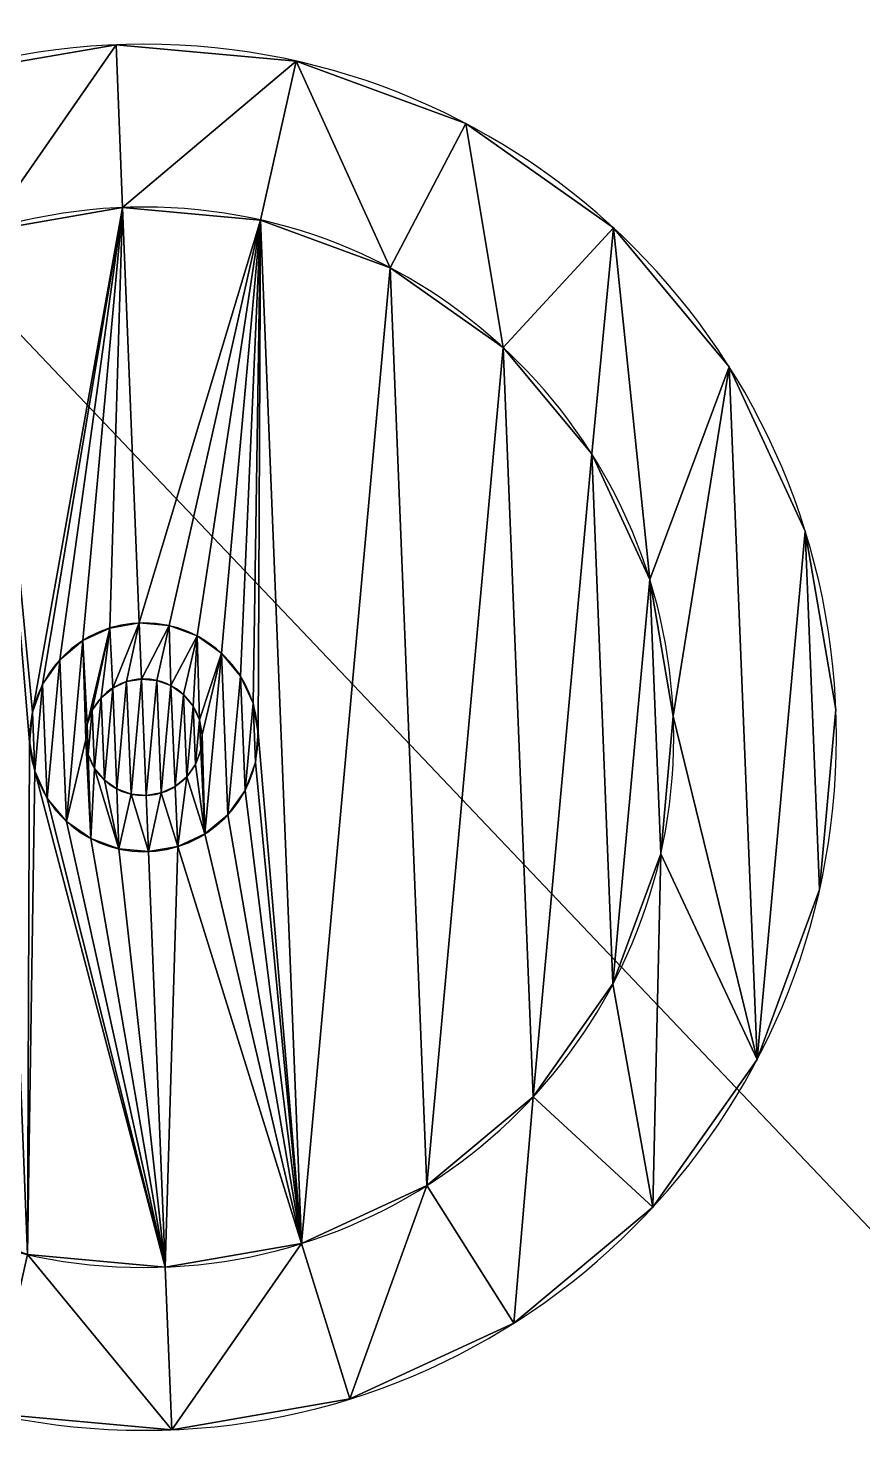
# Model space of a CAD drawing. Header units: millimetres. Extents: x -2 to 845, y -2 to 957.
# Drawn here: x 610.33 to 636.83, y 816.26 to 861.5 of the extents above; entities that cross this region are included whole.
import ezdxf

# ---------------------------------------------------------------- set-up
doc = ezdxf.new("R2010")
doc.units = ezdxf.units.MM
doc.header["$LTSCALE"] = 25.4

msp = doc.modelspace()

# ---------------------------------------------------------------- linework, layer by layer
for p, q in [((613.117, 860.982, 89), (613.117, 860.982, 170)), ((613.117, 860.982, 89), (613.117, 860.982, 170)), ((618.837, 860.462, 89), (618.837, 860.462, 170)), ((618.837, 860.462, 89), (618.837, 860.462, 170)), ((624.227, 858.479, 89), (624.227, 858.479, 170)), ((624.227, 858.479, 89), (624.227, 858.479, 170)), ((613.325, 855.817, 170), (613.325, 855.817, 169)), ((613.325, 855.817, 170), (613.325, 855.817, 169)), ((617.7, 855.419, 170), (617.7, 855.419, 169)), ((617.7, 855.419, 170), (617.7, 855.419, 169)), ((628.92, 855.168, 89), (628.92, 855.168, 170)), ((628.92, 855.168, 89), (628.92, 855.168, 170)), ((621.824, 853.902, 170), (621.824, 853.902, 169)), ((621.824, 853.902, 170), (621.824, 853.902, 169)), ((625.414, 851.369, 170), (625.414, 851.369, 169)), ((625.414, 851.369, 170), (625.414, 851.369, 169)), ((632.596, 850.756, 89), (632.596, 850.756, 170)), ((632.596, 850.756, 89), (632.596, 850.756, 170)), ((628.226, 847.993, 170), (628.226, 847.993, 169)), ((628.226, 847.993, 170), (628.226, 847.993, 169)), ((635.005, 845.542, 89), (635.005, 845.542, 170)), ((635.005, 845.542, 89), (635.005, 845.542, 170)), ((630.069, 844.005, 170), (630.069, 844.005, 169)), ((630.069, 844.005, 170), (630.069, 844.005, 169)), ((612.92, 842.468, 170), (612.92, 842.468, 169)), ((612.92, 842.468, 170), (612.92, 842.468, 169)), ((613.854, 842.63, 170), (613.854, 842.63, 169)), ((613.854, 842.63, 170), (613.854, 842.63, 169)), ((614.799, 842.544, 170), (614.799, 842.544, 169)), ((614.799, 842.544, 170), (614.799, 842.544, 169)), ((612.059, 842.07, 170), (612.059, 842.07, 169)), ((612.059, 842.07, 170), (612.059, 842.07, 169)), ((615.689, 842.216, 170), (615.689, 842.216, 169)), ((615.689, 842.216, 170), (615.689, 842.216, 169)), ((611.33, 841.463, 170), (611.33, 841.463, 169)), ((611.33, 841.463, 170), (611.33, 841.463, 169)), ((616.463, 841.67, 170), (616.463, 841.67, 169)), ((616.463, 841.67, 170), (616.463, 841.67, 169)), ((610.784, 840.689, 170), (610.784, 840.689, 169)), ((610.784, 840.689, 170), (610.784, 840.689, 169)), ((613.011, 840.564, 170), (613.011, 840.564, 171)), ((613.011, 840.564, 170), (613.011, 840.564, 171)), ((613.45, 840.767, 170), (613.45, 840.767, 171)), ((613.45, 840.767, 170), (613.45, 840.767, 171)), ((613.926, 840.849, 170), (613.926, 840.849, 171)), ((613.926, 840.849, 170), (613.926, 840.849, 171)), ((614.407, 840.805, 170), (614.407, 840.805, 171)), ((614.407, 840.805, 170), (614.407, 840.805, 171)), ((614.86, 840.639, 170), (614.86, 840.639, 171)), ((614.86, 840.639, 170), (614.86, 840.639, 171)), ((617.07, 840.941, 170), (617.07, 840.941, 169)), ((617.07, 840.941, 170), (617.07, 840.941, 169)), ((612.64, 840.255, 170), (612.64, 840.255, 171)), ((612.64, 840.255, 170), (612.64, 840.255, 171)), ((615.255, 840.36, 170), (615.255, 840.36, 171)), ((615.255, 840.36, 170), (615.255, 840.36, 171)), ((617.468, 840.08, 170), (617.468, 840.08, 169)), ((617.468, 840.08, 170), (617.468, 840.08, 169)), ((610.456, 839.799, 170), (610.456, 839.799, 169)), ((610.456, 839.799, 170), (610.456, 839.799, 169)), ((612.361, 839.86, 170), (612.361, 839.86, 171)), ((612.361, 839.86, 170), (612.361, 839.86, 171)), ((615.564, 839.989, 170), (615.564, 839.989, 171)), ((615.564, 839.989, 170), (615.564, 839.989, 171)), ((630.817, 839.675, 170), (630.817, 839.675, 169)), ((630.817, 839.675, 170), (630.817, 839.675, 169)), ((635.982, 839.883, 89), (635.982, 839.883, 170)), ((635.982, 839.883, 89), (635.982, 839.883, 170)), ((612.195, 839.407, 170), (612.195, 839.407, 171)), ((612.195, 839.407, 170), (612.195, 839.407, 171)), ((615.767, 839.55, 170), (615.767, 839.55, 171)), ((615.767, 839.55, 170), (615.767, 839.55, 171)), ((617.63, 839.146, 170), (617.63, 839.146, 169)), ((617.63, 839.146, 170), (617.63, 839.146, 169)), ((610.37, 838.854, 170), (610.37, 838.854, 169)), ((610.37, 838.854, 170), (610.37, 838.854, 169)), ((612.151, 838.926, 170), (612.151, 838.926, 171)), ((612.151, 838.926, 170), (612.151, 838.926, 171)), ((615.849, 839.074, 170), (615.849, 839.074, 171)), ((615.849, 839.074, 170), (615.849, 839.074, 171)), ((612.233, 838.45, 170), (612.233, 838.45, 171)), ((612.233, 838.45, 170), (612.233, 838.45, 171)), ((615.805, 838.593, 170), (615.805, 838.593, 171)), ((615.805, 838.593, 170), (615.805, 838.593, 171)), ((610.532, 837.92, 170), (610.532, 837.92, 169)), ((610.532, 837.92, 170), (610.532, 837.92, 169)), ((612.436, 838.011, 170), (612.436, 838.011, 171)), ((612.436, 838.011, 170), (612.436, 838.011, 171)), ((615.639, 838.14, 170), (615.639, 838.14, 171)), ((615.639, 838.14, 170), (615.639, 838.14, 171)), ((617.544, 838.201, 170), (617.544, 838.201, 169)), ((617.544, 838.201, 170), (617.544, 838.201, 169)), ((612.745, 837.64, 170), (612.745, 837.64, 171)), ((612.745, 837.64, 170), (612.745, 837.64, 171)), ((613.14, 837.361, 170), (613.14, 837.361, 171)), ((613.14, 837.361, 170), (613.14, 837.361, 171)), ((614.989, 837.436, 170), (614.989, 837.436, 171)), ((614.989, 837.436, 170), (614.989, 837.436, 171)), ((615.36, 837.745, 170), (615.36, 837.745, 171)), ((615.36, 837.745, 170), (615.36, 837.745, 171)), ((610.93, 837.059, 170), (610.93, 837.059, 169)), ((610.93, 837.059, 170), (610.93, 837.059, 169)), ((613.593, 837.195, 170), (613.593, 837.195, 171)), ((613.593, 837.195, 170), (613.593, 837.195, 171)), ((614.074, 837.151, 170), (614.074, 837.151, 171)), ((614.074, 837.151, 170), (614.074, 837.151, 171)), ((614.55, 837.233, 170), (614.55, 837.233, 171)), ((614.55, 837.233, 170), (614.55, 837.233, 171)), ((617.216, 837.311, 170), (617.216, 837.311, 169)), ((617.216, 837.311, 170), (617.216, 837.311, 169)), ((616.67, 836.537, 170), (616.67, 836.537, 169)), ((616.67, 836.537, 170), (616.67, 836.537, 169)), ((611.537, 836.33, 170), (611.537, 836.33, 169)), ((611.537, 836.33, 170), (611.537, 836.33, 169)), ((612.311, 835.784, 170), (612.311, 835.784, 169)), ((612.311, 835.784, 170), (612.311, 835.784, 169)), ((615.08, 835.532, 170), (615.08, 835.532, 169)), ((615.08, 835.532, 170), (615.08, 835.532, 169)), ((615.941, 835.93, 170), (615.941, 835.93, 169)), ((615.941, 835.93, 170), (615.941, 835.93, 169)), ((613.201, 835.456, 170), (613.201, 835.456, 169)), ((613.201, 835.456, 170), (613.201, 835.456, 169)), ((614.146, 835.37, 170), (614.146, 835.37, 169)), ((614.146, 835.37, 170), (614.146, 835.37, 169)), ((630.419, 835.3, 170), (630.419, 835.3, 169)), ((630.419, 835.3, 170), (630.419, 835.3, 169)), ((635.462, 834.163, 89), (635.462, 834.163, 170)), ((635.462, 834.163, 89), (635.462, 834.163, 170)), ((628.902, 831.176, 170), (628.902, 831.176, 169)), ((628.902, 831.176, 170), (628.902, 831.176, 169)), ((633.479, 828.773, 89), (633.479, 828.773, 170)), ((633.479, 828.773, 89), (633.479, 828.773, 170)), ((626.369, 827.586, 170), (626.369, 827.586, 169)), ((626.369, 827.586, 170), (626.369, 827.586, 169)), ((622.993, 824.774, 170), (622.993, 824.774, 169)), ((622.993, 824.774, 170), (622.993, 824.774, 169)), ((630.168, 824.08, 89), (630.168, 824.08, 170)), ((630.168, 824.08, 89), (630.168, 824.08, 170)), ((619.005, 822.931, 170), (619.005, 822.931, 169)), ((619.005, 822.931, 170), (619.005, 822.931, 169)), ((614.675, 822.183, 170), (614.675, 822.183, 169)), ((614.675, 822.183, 170), (614.675, 822.183, 169)), ((625.756, 820.404, 89), (625.756, 820.404, 170)), ((625.756, 820.404, 89), (625.756, 820.404, 170)), ((620.542, 817.995, 89), (620.542, 817.995, 170)), ((620.542, 817.995, 89), (620.542, 817.995, 170)), ((614.883, 817.018, 89), (614.883, 817.018, 170)), ((614.883, 817.018, 89), (614.883, 817.018, 170))]:
    msp.add_line(p, q)
at = {"extrusion": (1.5206e-16, 9.61265e-17, -1)}
for centre, radius in [((-614, 839, -170), 22), ((-614, 839, -89), 22), ((-614, 839, -170), 22), ((-614, 839, -89), 22), ((-614, 839, -170), 22), ((-614, 839, -89), 22), ((-614, 839, -170), 22), ((-614, 839, -89), 22), ((-614, 839, -170), 22), ((-614, 839, -89), 22), ((-614, 839, -170), 22), ((-614, 839, -89), 22), ((-614, 839, -170), 22), ((-614, 839, -89), 22), ((-614, 839, -170), 22), ((-614, 839, -89), 22), ((-614, 839, -170), 22), ((-614, 839, -89), 22), ((-614, 839, -170), 22), ((-614, 839, -89), 22), ((-614, 839, -170), 22), ((-614, 839, -89), 22), ((-614, 839, -170), 22), ((-614, 839, -89), 22), ((-614, 839, -170), 22), ((-614, 839, -89), 22), ((-614, 839, -170), 22), ((-614, 839, -89), 22), ((-614, 839, -170), 22), ((-614, 839, -89), 22), ((-614, 839, -170), 22), ((-614, 839, -89), 22), ((-614, 839, -170), 22), ((-614, 839, -89), 22), ((-614, 839, -170), 22), ((-614, 839, -89), 22), ((-614, 839, -170), 22), ((-614, 839, -89), 22), ((-614, 839, -170), 22), ((-614, 839, -89), 22), ((-614, 839, -170), 22), ((-614, 839, -89), 22), ((-614, 839, -170), 22), ((-614, 839, -89), 22), ((-614, 839, -170), 22), ((-614, 839, -89), 22), ((-614, 839, -170), 22), ((-614, 839, -89), 22), ((-614, 839, -170), 22), ((-614, 839, -170), 16.831), ((-614, 839, -169), 16.831), ((-614, 839, -170), 16.831), ((-614, 839, -169), 16.831), ((-614, 839, -170), 16.831), ((-614, 839, -169), 16.831), ((-614, 839, -170), 16.831), ((-614, 839, -169), 16.831), ((-614, 839, -170), 16.831), ((-614, 839, -169), 16.831), ((-614, 839, -170), 16.831), ((-614, 839, -169), 16.831), ((-614, 839, -170), 16.831), ((-614, 839, -169), 16.831), ((-614, 839, -170), 16.831), ((-614, 839, -169), 16.831), ((-614, 839, -170), 16.831), ((-614, 839, -169), 16.831), ((-614, 839, -170), 16.831), ((-614, 839, -169), 16.831), ((-614, 839, -170), 16.831), ((-614, 839, -169), 16.831), ((-614, 839, -170), 16.831), ((-614, 839, -169), 16.831), ((-614, 839, -170), 16.831), ((-614, 839, -169), 16.831), ((-614, 839, -170), 16.831), ((-614, 839, -169), 16.831), ((-614, 839, -170), 16.831), ((-614, 839, -169), 16.831), ((-614, 839, -170), 16.831), ((-614, 839, -169), 16.831), ((-614, 839, -170), 16.831), ((-614, 839, -169), 16.831), ((-614, 839, -170), 16.831), ((-614, 839, -169), 16.831), ((-614, 839, -170), 16.831), ((-614, 839, -169), 16.831), ((-614, 839, -170), 16.831), ((-614, 839, -169), 16.831), ((-614, 839, -170), 16.831), ((-614, 839, -169), 16.831), ((-614, 839, -170), 16.831), ((-614, 839, -169), 16.831), ((-614, 839, -170), 16.831), ((-614, 839, -169), 16.831), ((-614, 839, -170), 16.831), ((-614, 839, -169), 16.831), ((-614, 839, -170), 16.831), ((-614, 839, -169), 16.831), ((-614, 839, -170), 3.633), ((-614, 839, -169), 3.633), ((-614, 839, -170), 3.633), ((-614, 839, -169), 3.633), ((-614, 839, -170), 3.633), ((-614, 839, -169), 3.633), ((-614, 839, -170), 3.633), ((-614, 839, -169), 3.633), ((-614, 839, -170), 3.633), ((-614, 839, -169), 3.633), ((-614, 839, -170), 3.633), ((-614, 839, -169), 3.633), ((-614, 839, -170), 3.633), ((-614, 839, -169), 3.633), ((-614, 839, -170), 3.633), ((-614, 839, -169), 3.633), ((-614, 839, -170), 3.633), ((-614, 839, -169), 3.633), ((-614, 839, -170), 3.633), ((-614, 839, -169), 3.633), ((-614, 839, -170), 3.633), ((-614, 839, -169), 3.633), ((-614, 839, -170), 3.633), ((-614, 839, -169), 3.633), ((-614, 839, -170), 3.633), ((-614, 839, -169), 3.633), ((-614, 839, -170), 3.633), ((-614, 839, -169), 3.633), ((-614, 839, -170), 3.633), ((-614, 839, -169), 3.633), ((-614, 839, -170), 3.633), ((-614, 839, -169), 3.633), ((-614, 839, -170), 3.633), ((-614, 839, -169), 3.633), ((-614, 839, -170), 3.633), ((-614, 839, -169), 3.633), ((-614, 839, -170), 3.633), ((-614, 839, -169), 3.633), ((-614, 839, -170), 3.633), ((-614, 839, -169), 3.633), ((-614, 839, -170), 3.633), ((-614, 839, -169), 3.633), ((-614, 839, -170), 3.633), ((-614, 839, -169), 3.633), ((-614, 839, -170), 3.633), ((-614, 839, -169), 3.633), ((-614, 839, -170), 3.633), ((-614, 839, -169), 3.633), ((-614, 839, -170), 3.633), ((-614, 839, -169), 3.633), ((-614, 839, -170), 1.851), ((-614, 839, -171), 1.851), ((-614, 839, -170), 1.851), ((-614, 839, -171), 1.851), ((-614, 839, -170), 1.851), ((-614, 839, -171), 1.851), ((-614, 839, -170), 1.851), ((-614, 839, -171), 1.851), ((-614, 839, -170), 1.851), ((-614, 839, -171), 1.851), ((-614, 839, -170), 1.851), ((-614, 839, -171), 1.851), ((-614, 839, -170), 1.851), ((-614, 839, -171), 1.851), ((-614, 839, -170), 1.851), ((-614, 839, -171), 1.851), ((-614, 839, -170), 1.851), ((-614, 839, -171), 1.851), ((-614, 839, -170), 1.851), ((-614, 839, -171), 1.851), ((-614, 839, -170), 1.851), ((-614, 839, -171), 1.851), ((-614, 839, -170), 1.851), ((-614, 839, -171), 1.851), ((-614, 839, -170), 1.851), ((-614, 839, -171), 1.851), ((-614, 839, -170), 1.851), ((-614, 839, -171), 1.851), ((-614, 839, -170), 1.851), ((-614, 839, -171), 1.851), ((-614, 839, -170), 1.851), ((-614, 839, -171), 1.851), ((-614, 839, -170), 1.851), ((-614, 839, -171), 1.851), ((-614, 839, -170), 1.851), ((-614, 839, -171), 1.851), ((-614, 839, -170), 1.851), ((-614, 839, -171), 1.851), ((-614, 839, -170), 1.851), ((-614, 839, -171), 1.851), ((-614, 839, -170), 1.851), ((-614, 839, -171), 1.851), ((-614, 839, -170), 1.851), ((-614, 839, -171), 1.851), ((-614, 839, -170), 1.851), ((-614, 839, -171), 1.851), ((-614, 839, -170), 1.851), ((-614, 839, -171), 1.851), ((-614, 839, -170), 1.851), ((-614, 839, -171), 1.851)]:
    msp.add_circle(centre, radius, dxfattribs=at)

# ---------------------------------------------------------------- meshes
mesh = msp.add_polyface()
corners = [(0, -2, -2), (545, 50, -2), (0, 957, -2), (670, -2, -2), (590, 50, -2), (670, 50, -2), (670, 0, -2), (670, 955, -2), (845, 957, -2), (545, 905, -2), (590, 905, -2), (670, 905, -2), (845, 955, -2)]
mesh.append_faces([[corners[k] for k in face] for face in [(5, 3, 6), (7, 10, 11), (8, 7, 12)]], dxfattribs={"vtx0": -1})
mesh.append_faces([[corners[k] for k in face] for face in [(0, 1, 2), (1, 3, 4), (4, 3, 5), (2, 7, 8), (9, 2, 1)]], dxfattribs={"vtx0": -1, "vtx1": -1})
mesh.append_faces([[corners[k] for k in face] for face in [(7, 2, 9)]], dxfattribs={"vtx0": -1, "vtx1": -1, "vtx2": -1})
mesh.append_faces([[corners[k] for k in face] for face in [(1, 0, 3), (7, 9, 10)]], dxfattribs={"vtx0": -1, "vtx2": -1})
mesh = msp.add_polyface()
corners = [(845, -2, -2), (670, 0, -2), (670, -2, -2), (670, 50, -2), (670, 905, -2), (670, 955, -2), (845, 955, -2), (845, 0, -2), (590, 50, -2), (545, 905, -2), (545, 50, -2), (590, 905, -2)]
mesh.append_faces([[corners[k] for k in face] for face in [(0, 1, 2), (6, 0, 7), (8, 9, 10)]], dxfattribs={"vtx0": -1})
mesh.append_faces([[corners[k] for k in face] for face in [(1, 0, 3), (4, 0, 5), (5, 0, 6), (9, 8, 11), (11, 3, 4)]], dxfattribs={"vtx0": -1, "vtx1": -1})
mesh.append_faces([[corners[k] for k in face] for face in [(3, 0, 4)]], dxfattribs={"vtx0": -1, "vtx1": -1, "vtx2": -1})
mesh.append_faces([[corners[k] for k in face] for face in [(11, 8, 3)]], dxfattribs={"vtx0": -1, "vtx2": -1})
mesh = msp.add_polyface()
corners = [(564, 789, 100), (568.607, 793.607, 100), (564, 895.393, 100), (670, 789, 100), (665.393, 793.607, 100), (665.393, 895.393, 100), (670, 895.393, 100), (568.607, 895.393, 100)]
mesh.append_faces([[corners[k] for k in face] for face in [(5, 3, 6)]], dxfattribs={"vtx0": -1})
mesh.append_faces([[corners[k] for k in face] for face in [(0, 1, 2), (1, 3, 4), (4, 3, 5)]], dxfattribs={"vtx0": -1, "vtx1": -1})
mesh.append_faces([[corners[k] for k in face] for face in [(1, 0, 3)]], dxfattribs={"vtx0": -1, "vtx2": -1})
mesh.append_faces([[corners[k] for k in face] for face in [(7, 2, 1)]], dxfattribs={"vtx1": -1})
mesh = msp.add_polyface()
corners = [(665.393, 793.607, 89), (568.607, 895.393, 89), (568.607, 793.607, 89), (665.393, 895.393, 89)]
mesh.append_faces([[corners[k] for k in face] for face in [(0, 1, 2), (1, 0, 3)]], dxfattribs={"vtx0": -1})
mesh = msp.add_polyface()
corners = [(599.08, 822.832, 170), (597.183, 838.325, 170), (595.404, 827.244, 170), (597.931, 833.995, 170), (599.774, 830.007, 170), (603.773, 819.521, 170), (602.586, 826.631, 170), (606.176, 824.098, 170), (609.163, 817.538, 170), (610.3, 822.581, 170), (614.883, 817.018, 170), (614.675, 822.183, 170), (619.005, 822.931, 170), (620.542, 817.995, 170), (622.993, 824.774, 170), (625.756, 820.404, 170), (626.369, 827.586, 170), (630.168, 824.08, 170), (628.902, 831.176, 170), (630.419, 835.3, 170), (633.479, 828.773, 170), (630.817, 839.675, 170), (632.596, 850.756, 170), (635.005, 845.542, 170), (635.462, 834.163, 170), (635.982, 839.883, 170), (592.995, 832.458, 170), (592.538, 843.837, 170), (592.018, 838.117, 170), (594.521, 849.227, 170), (597.832, 853.92, 170), (597.581, 842.7, 170), (599.098, 846.824, 170), (602.244, 857.596, 170), (601.631, 850.414, 170), (605.007, 853.226, 170), (607.458, 860.005, 170), (608.995, 855.069, 170), (613.117, 860.982, 170), (613.325, 855.817, 170), (618.837, 860.462, 170), (617.7, 855.419, 170), (621.824, 853.902, 170), (624.227, 858.479, 170), (625.414, 851.369, 170), (628.92, 855.168, 170), (628.226, 847.993, 170), (630.069, 844.005, 170)]
mesh.append_faces([[corners[k] for k in face] for face in [(23, 24, 25), (26, 27, 28)]], dxfattribs={"vtx0": -1})
mesh.append_faces([[corners[k] for k in face] for face in [(0, 1, 2), (1, 0, 3), (3, 0, 4), (4, 5, 6), (6, 5, 7), (7, 8, 9), (9, 10, 11), (11, 10, 12), (12, 13, 14), (14, 15, 16), (16, 17, 18), (18, 17, 19), (19, 20, 21), (22, 20, 23), (27, 26, 29), (29, 2, 30), (30, 32, 33), (33, 35, 36), (36, 37, 38), (38, 39, 40), (40, 42, 43), (43, 44, 45), (45, 47, 22)]], dxfattribs={"vtx0": -1, "vtx1": -1})
mesh.append_faces([[corners[k] for k in face] for face in [(21, 20, 22), (30, 2, 1)]], dxfattribs={"vtx0": -1, "vtx1": -1, "vtx2": -1})
mesh.append_faces([[corners[k] for k in face] for face in [(4, 0, 5), (7, 5, 8), (9, 8, 10), (12, 10, 13), (14, 13, 15), (16, 15, 17), (19, 17, 20), (23, 20, 24), (29, 26, 2), (30, 1, 31), (30, 31, 32), (33, 32, 34), (33, 34, 35), (36, 35, 37), (38, 37, 39), (40, 39, 41), (40, 41, 42), (43, 42, 44), (45, 44, 46), (45, 46, 47), (22, 47, 21)]], dxfattribs={"vtx0": -1, "vtx2": -1})
mesh = msp.add_polyface()
corners = [(607.458, 860.005, 170), (613.117, 860.982, 89), (607.458, 860.005, 89), (613.117, 860.982, 170)]
mesh.append_faces([[corners[k] for k in face] for face in [(0, 1, 2), (1, 0, 3)]], dxfattribs={"vtx0": -1})
mesh = msp.add_polyface()
corners = [(613.117, 860.982, 170), (618.837, 860.462, 89), (613.117, 860.982, 89), (618.837, 860.462, 170)]
mesh.append_faces([[corners[k] for k in face] for face in [(0, 1, 2), (1, 0, 3)]], dxfattribs={"vtx0": -1})
mesh = msp.add_polyface()
corners = [(618.837, 860.462, 170), (624.227, 858.479, 89), (618.837, 860.462, 89), (624.227, 858.479, 170)]
mesh.append_faces([[corners[k] for k in face] for face in [(0, 1, 2), (1, 0, 3)]], dxfattribs={"vtx0": -1})
mesh = msp.add_polyface()
corners = [(624.227, 858.479, 170), (628.92, 855.168, 89), (624.227, 858.479, 89), (628.92, 855.168, 170)]
mesh.append_faces([[corners[k] for k in face] for face in [(0, 1, 2), (1, 0, 3)]], dxfattribs={"vtx0": -1})
mesh = msp.add_polyface()
corners = [(610.3, 822.581, 169), (610.532, 837.92, 169), (610.37, 838.854, 169), (614.675, 822.183, 169), (610.93, 837.059, 169), (611.537, 836.33, 169), (612.311, 835.784, 169), (613.201, 835.456, 169), (614.146, 835.37, 169), (615.08, 835.532, 169), (619.005, 822.931, 169), (615.941, 835.93, 169), (616.67, 836.537, 169), (617.216, 837.311, 169), (617.544, 838.201, 169), (617.63, 839.146, 169), (617.7, 855.419, 169), (621.824, 853.902, 169), (622.993, 824.774, 169), (625.414, 851.369, 169), (626.369, 827.586, 169), (628.226, 847.993, 169), (628.902, 831.176, 169), (630.069, 844.005, 169), (630.419, 835.3, 169), (630.817, 839.675, 169), (597.931, 833.995, 169), (597.581, 842.7, 169), (597.183, 838.325, 169), (599.098, 846.824, 169), (599.774, 830.007, 169), (601.631, 850.414, 169), (602.586, 826.631, 169), (605.007, 853.226, 169), (606.176, 824.098, 169), (608.995, 855.069, 169), (610.456, 839.799, 169), (613.325, 855.817, 169), (610.784, 840.689, 169), (611.33, 841.463, 169), (612.059, 842.07, 169), (612.92, 842.468, 169), (613.854, 842.63, 169), (614.799, 842.544, 169), (615.689, 842.216, 169), (616.463, 841.67, 169), (617.07, 840.941, 169), (617.468, 840.08, 169)]
mesh.append_faces([[corners[k] for k in face] for face in [(23, 24, 25), (26, 27, 28)]], dxfattribs={"vtx0": -1})
mesh.append_faces([[corners[k] for k in face] for face in [(1, 3, 4), (4, 3, 5), (5, 3, 6), (6, 3, 7), (7, 3, 8), (8, 3, 9), (9, 10, 11), (11, 10, 12), (12, 10, 13), (13, 10, 14), (14, 10, 15), (16, 10, 17), (17, 18, 19), (19, 20, 21), (21, 22, 23), (27, 26, 29), (29, 30, 31), (31, 32, 33), (33, 34, 35), (35, 36, 37), (37, 42, 16)]], dxfattribs={"vtx0": -1, "vtx1": -1})
mesh.append_faces([[corners[k] for k in face] for face in [(15, 10, 16), (35, 0, 2)]], dxfattribs={"vtx0": -1, "vtx1": -1, "vtx2": -1})
mesh.append_faces([[corners[k] for k in face] for face in [(0, 1, 2), (1, 0, 3), (9, 3, 10), (17, 10, 18), (19, 18, 20), (21, 20, 22), (23, 22, 24), (29, 26, 30), (31, 30, 32), (33, 32, 34), (35, 34, 0), (35, 2, 36), (37, 36, 38), (37, 38, 39), (37, 39, 40), (37, 40, 41), (37, 41, 42), (16, 42, 43), (16, 43, 44), (16, 44, 45), (16, 45, 46), (16, 46, 47), (16, 47, 15)]], dxfattribs={"vtx0": -1, "vtx2": -1})
mesh = msp.add_polyface()
corners = [(613.325, 855.817, 170), (608.995, 855.069, 169), (613.325, 855.817, 169), (608.995, 855.069, 170)]
mesh.append_faces([[corners[k] for k in face] for face in [(0, 1, 2), (1, 0, 3)]], dxfattribs={"vtx0": -1})
mesh = msp.add_polyface()
corners = [(617.7, 855.419, 170), (613.325, 855.817, 169), (617.7, 855.419, 169), (613.325, 855.817, 170)]
mesh.append_faces([[corners[k] for k in face] for face in [(0, 1, 2), (1, 0, 3)]], dxfattribs={"vtx0": -1})
mesh = msp.add_polyface()
corners = [(621.824, 853.902, 170), (617.7, 855.419, 169), (621.824, 853.902, 169), (617.7, 855.419, 170)]
mesh.append_faces([[corners[k] for k in face] for face in [(0, 1, 2), (1, 0, 3)]], dxfattribs={"vtx0": -1})
mesh = msp.add_polyface()
corners = [(628.92, 855.168, 89), (632.596, 850.756, 170), (632.596, 850.756, 89), (628.92, 855.168, 170)]
mesh.append_faces([[corners[k] for k in face] for face in [(0, 1, 2), (1, 0, 3)]], dxfattribs={"vtx0": -1})
mesh = msp.add_polyface()
corners = [(625.414, 851.369, 170), (621.824, 853.902, 169), (625.414, 851.369, 169), (621.824, 853.902, 170)]
mesh.append_faces([[corners[k] for k in face] for face in [(0, 1, 2), (1, 0, 3)]], dxfattribs={"vtx0": -1})
mesh = msp.add_polyface()
corners = [(625.414, 851.369, 170), (628.226, 847.993, 169), (628.226, 847.993, 170), (625.414, 851.369, 169)]
mesh.append_faces([[corners[k] for k in face] for face in [(0, 1, 2), (1, 0, 3)]], dxfattribs={"vtx0": -1})
mesh = msp.add_polyface()
corners = [(632.596, 850.756, 89), (635.005, 845.542, 170), (635.005, 845.542, 89), (632.596, 850.756, 170)]
mesh.append_faces([[corners[k] for k in face] for face in [(0, 1, 2), (1, 0, 3)]], dxfattribs={"vtx0": -1})
mesh = msp.add_polyface()
corners = [(628.226, 847.993, 170), (630.069, 844.005, 169), (630.069, 844.005, 170), (628.226, 847.993, 169)]
mesh.append_faces([[corners[k] for k in face] for face in [(0, 1, 2), (1, 0, 3)]], dxfattribs={"vtx0": -1})
mesh = msp.add_polyface()
corners = [(635.005, 845.542, 89), (635.982, 839.883, 170), (635.982, 839.883, 89), (635.005, 845.542, 170)]
mesh.append_faces([[corners[k] for k in face] for face in [(0, 1, 2), (1, 0, 3)]], dxfattribs={"vtx0": -1})
mesh = msp.add_polyface()
corners = [(630.069, 844.005, 170), (630.817, 839.675, 169), (630.817, 839.675, 170), (630.069, 844.005, 169)]
mesh.append_faces([[corners[k] for k in face] for face in [(0, 1, 2), (1, 0, 3)]], dxfattribs={"vtx0": -1})
mesh = msp.add_polyface()
corners = [(610.532, 837.92, 170), (610.456, 839.799, 170), (610.37, 838.854, 170), (610.784, 840.689, 170), (610.93, 837.059, 170), (611.33, 841.463, 170), (611.537, 836.33, 170), (612.059, 842.07, 170), (612.151, 838.926, 170), (612.311, 835.784, 170), (612.233, 838.45, 170), (612.436, 838.011, 170), (613.201, 835.456, 170), (612.745, 837.64, 170), (613.14, 837.361, 170), (613.593, 837.195, 170), (614.146, 835.37, 170), (614.074, 837.151, 170), (614.55, 837.233, 170), (615.08, 835.532, 170), (614.989, 837.436, 170), (615.36, 837.745, 170), (615.941, 835.93, 170), (615.639, 838.14, 170), (615.805, 838.593, 170), (615.849, 839.074, 170), (612.195, 839.407, 170), (612.92, 842.468, 170), (612.361, 839.86, 170), (612.64, 840.255, 170), (613.011, 840.564, 170), (613.854, 842.63, 170), (613.45, 840.767, 170), (613.926, 840.849, 170), (614.799, 842.544, 170), (614.407, 840.805, 170), (614.86, 840.639, 170), (615.689, 842.216, 170), (615.255, 840.36, 170), (615.564, 839.989, 170), (615.767, 839.55, 170), (616.463, 841.67, 170), (616.67, 836.537, 170), (617.07, 840.941, 170), (617.216, 837.311, 170), (617.468, 840.08, 170), (617.544, 838.201, 170), (617.63, 839.146, 170)]
mesh.append_faces([[corners[k] for k in face] for face in [(0, 1, 2), (45, 46, 47)]], dxfattribs={"vtx0": -1})
mesh.append_faces([[corners[k] for k in face] for face in [(1, 0, 3), (3, 4, 5), (5, 6, 7), (8, 9, 10), (10, 9, 11), (11, 12, 13), (13, 12, 14), (14, 12, 15), (15, 16, 17), (17, 16, 18), (18, 19, 20), (20, 19, 21), (21, 22, 23), (23, 22, 24), (24, 22, 25), (7, 26, 27), (26, 7, 8), (27, 30, 31), (31, 33, 34), (34, 36, 37), (37, 40, 41), (41, 42, 43), (43, 44, 45)]], dxfattribs={"vtx0": -1, "vtx1": -1})
mesh.append_faces([[corners[k] for k in face] for face in [(7, 6, 8), (41, 25, 22)]], dxfattribs={"vtx0": -1, "vtx1": -1, "vtx2": -1})
mesh.append_faces([[corners[k] for k in face] for face in [(3, 0, 4), (5, 4, 6), (8, 6, 9), (11, 9, 12), (15, 12, 16), (18, 16, 19), (21, 19, 22), (27, 26, 28), (27, 28, 29), (27, 29, 30), (31, 30, 32), (31, 32, 33), (34, 33, 35), (34, 35, 36), (37, 36, 38), (37, 38, 39), (37, 39, 40), (41, 40, 25), (41, 22, 42), (43, 42, 44), (45, 44, 46)]], dxfattribs={"vtx0": -1, "vtx2": -1})
mesh = msp.add_polyface()
corners = [(612.059, 842.07, 170), (612.92, 842.468, 169), (612.059, 842.07, 169), (612.92, 842.468, 170)]
mesh.append_faces([[corners[k] for k in face] for face in [(0, 1, 2), (1, 0, 3)]], dxfattribs={"vtx0": -1})
mesh = msp.add_polyface()
corners = [(612.92, 842.468, 170), (613.854, 842.63, 169), (612.92, 842.468, 169), (613.854, 842.63, 170)]
mesh.append_faces([[corners[k] for k in face] for face in [(0, 1, 2), (1, 0, 3)]], dxfattribs={"vtx0": -1})
mesh = msp.add_polyface()
corners = [(613.854, 842.63, 170), (614.799, 842.544, 169), (613.854, 842.63, 169), (614.799, 842.544, 170)]
mesh.append_faces([[corners[k] for k in face] for face in [(0, 1, 2), (1, 0, 3)]], dxfattribs={"vtx0": -1})
mesh = msp.add_polyface()
corners = [(614.799, 842.544, 170), (615.689, 842.216, 169), (614.799, 842.544, 169), (615.689, 842.216, 170)]
mesh.append_faces([[corners[k] for k in face] for face in [(0, 1, 2), (1, 0, 3)]], dxfattribs={"vtx0": -1})
mesh = msp.add_polyface()
corners = [(611.33, 841.463, 170), (612.059, 842.07, 169), (611.33, 841.463, 169), (612.059, 842.07, 170)]
mesh.append_faces([[corners[k] for k in face] for face in [(0, 1, 2), (1, 0, 3)]], dxfattribs={"vtx0": -1})
mesh = msp.add_polyface()
corners = [(615.689, 842.216, 170), (616.463, 841.67, 169), (615.689, 842.216, 169), (616.463, 841.67, 170)]
mesh.append_faces([[corners[k] for k in face] for face in [(0, 1, 2), (1, 0, 3)]], dxfattribs={"vtx0": -1})
mesh = msp.add_polyface()
corners = [(611.33, 841.463, 170), (610.784, 840.689, 169), (610.784, 840.689, 170), (611.33, 841.463, 169)]
mesh.append_faces([[corners[k] for k in face] for face in [(0, 1, 2), (1, 0, 3)]], dxfattribs={"vtx0": -1})
mesh = msp.add_polyface()
corners = [(616.463, 841.67, 169), (617.07, 840.941, 170), (617.07, 840.941, 169), (616.463, 841.67, 170)]
mesh.append_faces([[corners[k] for k in face] for face in [(0, 1, 2), (1, 0, 3)]], dxfattribs={"vtx0": -1})
mesh = msp.add_polyface()
corners = [(610.784, 840.689, 170), (610.456, 839.799, 169), (610.456, 839.799, 170), (610.784, 840.689, 169)]
mesh.append_faces([[corners[k] for k in face] for face in [(0, 1, 2), (1, 0, 3)]], dxfattribs={"vtx0": -1})
mesh = msp.add_polyface()
corners = [(612.233, 838.45, 171), (612.195, 839.407, 171), (612.151, 838.926, 171), (612.361, 839.86, 171), (612.436, 838.011, 171), (612.64, 840.255, 171), (612.745, 837.64, 171), (613.011, 840.564, 171), (613.14, 837.361, 171), (613.45, 840.767, 171), (613.593, 837.195, 171), (613.926, 840.849, 171), (614.074, 837.151, 171), (614.407, 840.805, 171), (614.55, 837.233, 171), (614.86, 840.639, 171), (614.989, 837.436, 171), (615.255, 840.36, 171), (615.36, 837.745, 171), (615.564, 839.989, 171), (615.639, 838.14, 171), (615.767, 839.55, 171), (615.805, 838.593, 171), (615.849, 839.074, 171)]
mesh.append_faces([[corners[k] for k in face] for face in [(0, 1, 2), (21, 22, 23)]], dxfattribs={"vtx0": -1})
mesh.append_faces([[corners[k] for k in face] for face in [(1, 0, 3), (3, 4, 5), (5, 6, 7), (7, 8, 9), (9, 10, 11), (11, 12, 13), (13, 14, 15), (15, 16, 17), (17, 18, 19), (19, 20, 21)]], dxfattribs={"vtx0": -1, "vtx1": -1})
mesh.append_faces([[corners[k] for k in face] for face in [(3, 0, 4), (5, 4, 6), (7, 6, 8), (9, 8, 10), (11, 10, 12), (13, 12, 14), (15, 14, 16), (17, 16, 18), (19, 18, 20), (21, 20, 22)]], dxfattribs={"vtx0": -1, "vtx2": -1})
mesh = msp.add_polyface()
corners = [(612.64, 840.255, 171), (613.011, 840.564, 170), (612.64, 840.255, 170), (613.011, 840.564, 171)]
mesh.append_faces([[corners[k] for k in face] for face in [(0, 1, 2), (1, 0, 3)]], dxfattribs={"vtx0": -1})
mesh = msp.add_polyface()
corners = [(613.011, 840.564, 171), (613.45, 840.767, 170), (613.011, 840.564, 170), (613.45, 840.767, 171)]
mesh.append_faces([[corners[k] for k in face] for face in [(0, 1, 2), (1, 0, 3)]], dxfattribs={"vtx0": -1})
mesh = msp.add_polyface()
corners = [(613.45, 840.767, 171), (613.926, 840.849, 170), (613.45, 840.767, 170), (613.926, 840.849, 171)]
mesh.append_faces([[corners[k] for k in face] for face in [(0, 1, 2), (1, 0, 3)]], dxfattribs={"vtx0": -1})
mesh = msp.add_polyface()
corners = [(613.926, 840.849, 171), (614.407, 840.805, 170), (613.926, 840.849, 170), (614.407, 840.805, 171)]
mesh.append_faces([[corners[k] for k in face] for face in [(0, 1, 2), (1, 0, 3)]], dxfattribs={"vtx0": -1})
mesh = msp.add_polyface()
corners = [(614.407, 840.805, 171), (614.86, 840.639, 170), (614.407, 840.805, 170), (614.86, 840.639, 171)]
mesh.append_faces([[corners[k] for k in face] for face in [(0, 1, 2), (1, 0, 3)]], dxfattribs={"vtx0": -1})
mesh = msp.add_polyface()
corners = [(614.86, 840.639, 171), (615.255, 840.36, 170), (614.86, 840.639, 170), (615.255, 840.36, 171)]
mesh.append_faces([[corners[k] for k in face] for face in [(0, 1, 2), (1, 0, 3)]], dxfattribs={"vtx0": -1})
mesh = msp.add_polyface()
corners = [(617.07, 840.941, 169), (617.468, 840.08, 170), (617.468, 840.08, 169), (617.07, 840.941, 170)]
mesh.append_faces([[corners[k] for k in face] for face in [(0, 1, 2), (1, 0, 3)]], dxfattribs={"vtx0": -1})
mesh = msp.add_polyface()
corners = [(612.64, 840.255, 171), (612.361, 839.86, 170), (612.361, 839.86, 171), (612.64, 840.255, 170)]
mesh.append_faces([[corners[k] for k in face] for face in [(0, 1, 2), (1, 0, 3)]], dxfattribs={"vtx0": -1})
mesh = msp.add_polyface()
corners = [(615.255, 840.36, 170), (615.564, 839.989, 171), (615.564, 839.989, 170), (615.255, 840.36, 171)]
mesh.append_faces([[corners[k] for k in face] for face in [(0, 1, 2), (1, 0, 3)]], dxfattribs={"vtx0": -1})
mesh = msp.add_polyface()
corners = [(617.468, 840.08, 169), (617.63, 839.146, 170), (617.63, 839.146, 169), (617.468, 840.08, 170)]
mesh.append_faces([[corners[k] for k in face] for face in [(0, 1, 2), (1, 0, 3)]], dxfattribs={"vtx0": -1})
mesh = msp.add_polyface()
corners = [(610.456, 839.799, 170), (610.37, 838.854, 169), (610.37, 838.854, 170), (610.456, 839.799, 169)]
mesh.append_faces([[corners[k] for k in face] for face in [(0, 1, 2), (1, 0, 3)]], dxfattribs={"vtx0": -1})
mesh = msp.add_polyface()
corners = [(612.361, 839.86, 171), (612.195, 839.407, 170), (612.195, 839.407, 171), (612.361, 839.86, 170)]
mesh.append_faces([[corners[k] for k in face] for face in [(0, 1, 2), (1, 0, 3)]], dxfattribs={"vtx0": -1})
mesh = msp.add_polyface()
corners = [(615.564, 839.989, 170), (615.767, 839.55, 171), (615.767, 839.55, 170), (615.564, 839.989, 171)]
mesh.append_faces([[corners[k] for k in face] for face in [(0, 1, 2), (1, 0, 3)]], dxfattribs={"vtx0": -1})
mesh = msp.add_polyface()
corners = [(630.817, 839.675, 170), (630.419, 835.3, 169), (630.419, 835.3, 170), (630.817, 839.675, 169)]
mesh.append_faces([[corners[k] for k in face] for face in [(0, 1, 2), (1, 0, 3)]], dxfattribs={"vtx0": -1})
mesh = msp.add_polyface()
corners = [(635.982, 839.883, 89), (635.462, 834.163, 170), (635.462, 834.163, 89), (635.982, 839.883, 170)]
mesh.append_faces([[corners[k] for k in face] for face in [(0, 1, 2), (1, 0, 3)]], dxfattribs={"vtx0": -1})
mesh = msp.add_polyface()
corners = [(612.195, 839.407, 171), (612.151, 838.926, 170), (612.151, 838.926, 171), (612.195, 839.407, 170)]
mesh.append_faces([[corners[k] for k in face] for face in [(0, 1, 2), (1, 0, 3)]], dxfattribs={"vtx0": -1})
mesh = msp.add_polyface()
corners = [(615.767, 839.55, 170), (615.849, 839.074, 171), (615.849, 839.074, 170), (615.767, 839.55, 171)]
mesh.append_faces([[corners[k] for k in face] for face in [(0, 1, 2), (1, 0, 3)]], dxfattribs={"vtx0": -1})
mesh = msp.add_polyface()
corners = [(617.63, 839.146, 169), (617.544, 838.201, 170), (617.544, 838.201, 169), (617.63, 839.146, 170)]
mesh.append_faces([[corners[k] for k in face] for face in [(0, 1, 2), (1, 0, 3)]], dxfattribs={"vtx0": -1})
mesh = msp.add_polyface()
corners = [(610.37, 838.854, 170), (610.532, 837.92, 169), (610.532, 837.92, 170), (610.37, 838.854, 169)]
mesh.append_faces([[corners[k] for k in face] for face in [(0, 1, 2), (1, 0, 3)]], dxfattribs={"vtx0": -1})
mesh = msp.add_polyface()
corners = [(612.151, 838.926, 171), (612.233, 838.45, 170), (612.233, 838.45, 171), (612.151, 838.926, 170)]
mesh.append_faces([[corners[k] for k in face] for face in [(0, 1, 2), (1, 0, 3)]], dxfattribs={"vtx0": -1})
mesh = msp.add_polyface()
corners = [(615.849, 839.074, 170), (615.805, 838.593, 171), (615.805, 838.593, 170), (615.849, 839.074, 171)]
mesh.append_faces([[corners[k] for k in face] for face in [(0, 1, 2), (1, 0, 3)]], dxfattribs={"vtx0": -1})
mesh = msp.add_polyface()
corners = [(612.233, 838.45, 171), (612.436, 838.011, 170), (612.436, 838.011, 171), (612.233, 838.45, 170)]
mesh.append_faces([[corners[k] for k in face] for face in [(0, 1, 2), (1, 0, 3)]], dxfattribs={"vtx0": -1})
mesh = msp.add_polyface()
corners = [(615.805, 838.593, 170), (615.639, 838.14, 171), (615.639, 838.14, 170), (615.805, 838.593, 171)]
mesh.append_faces([[corners[k] for k in face] for face in [(0, 1, 2), (1, 0, 3)]], dxfattribs={"vtx0": -1})
mesh = msp.add_polyface()
corners = [(610.532, 837.92, 170), (610.93, 837.059, 169), (610.93, 837.059, 170), (610.532, 837.92, 169)]
mesh.append_faces([[corners[k] for k in face] for face in [(0, 1, 2), (1, 0, 3)]], dxfattribs={"vtx0": -1})
mesh = msp.add_polyface()
corners = [(612.436, 838.011, 171), (612.745, 837.64, 170), (612.745, 837.64, 171), (612.436, 838.011, 170)]
mesh.append_faces([[corners[k] for k in face] for face in [(0, 1, 2), (1, 0, 3)]], dxfattribs={"vtx0": -1})
mesh = msp.add_polyface()
corners = [(615.639, 838.14, 170), (615.36, 837.745, 171), (615.36, 837.745, 170), (615.639, 838.14, 171)]
mesh.append_faces([[corners[k] for k in face] for face in [(0, 1, 2), (1, 0, 3)]], dxfattribs={"vtx0": -1})
mesh = msp.add_polyface()
corners = [(617.544, 838.201, 169), (617.216, 837.311, 170), (617.216, 837.311, 169), (617.544, 838.201, 170)]
mesh.append_faces([[corners[k] for k in face] for face in [(0, 1, 2), (1, 0, 3)]], dxfattribs={"vtx0": -1})
mesh = msp.add_polyface()
corners = [(613.14, 837.361, 171), (612.745, 837.64, 170), (613.14, 837.361, 170), (612.745, 837.64, 171)]
mesh.append_faces([[corners[k] for k in face] for face in [(0, 1, 2), (1, 0, 3)]], dxfattribs={"vtx0": -1})
mesh = msp.add_polyface()
corners = [(613.593, 837.195, 171), (613.14, 837.361, 170), (613.593, 837.195, 170), (613.14, 837.361, 171)]
mesh.append_faces([[corners[k] for k in face] for face in [(0, 1, 2), (1, 0, 3)]], dxfattribs={"vtx0": -1})
mesh = msp.add_polyface()
corners = [(614.989, 837.436, 171), (614.55, 837.233, 170), (614.989, 837.436, 170), (614.55, 837.233, 171)]
mesh.append_faces([[corners[k] for k in face] for face in [(0, 1, 2), (1, 0, 3)]], dxfattribs={"vtx0": -1})
mesh = msp.add_polyface()
corners = [(615.36, 837.745, 171), (614.989, 837.436, 170), (615.36, 837.745, 170), (614.989, 837.436, 171)]
mesh.append_faces([[corners[k] for k in face] for face in [(0, 1, 2), (1, 0, 3)]], dxfattribs={"vtx0": -1})
mesh = msp.add_polyface()
corners = [(610.93, 837.059, 170), (611.537, 836.33, 169), (611.537, 836.33, 170), (610.93, 837.059, 169)]
mesh.append_faces([[corners[k] for k in face] for face in [(0, 1, 2), (1, 0, 3)]], dxfattribs={"vtx0": -1})
mesh = msp.add_polyface()
corners = [(614.074, 837.151, 171), (613.593, 837.195, 170), (614.074, 837.151, 170), (613.593, 837.195, 171)]
mesh.append_faces([[corners[k] for k in face] for face in [(0, 1, 2), (1, 0, 3)]], dxfattribs={"vtx0": -1})
mesh = msp.add_polyface()
corners = [(614.55, 837.233, 171), (614.074, 837.151, 170), (614.55, 837.233, 170), (614.074, 837.151, 171)]
mesh.append_faces([[corners[k] for k in face] for face in [(0, 1, 2), (1, 0, 3)]], dxfattribs={"vtx0": -1})
mesh = msp.add_polyface()
corners = [(617.216, 837.311, 169), (616.67, 836.537, 170), (616.67, 836.537, 169), (617.216, 837.311, 170)]
mesh.append_faces([[corners[k] for k in face] for face in [(0, 1, 2), (1, 0, 3)]], dxfattribs={"vtx0": -1})
mesh = msp.add_polyface()
corners = [(616.67, 836.537, 170), (615.941, 835.93, 169), (616.67, 836.537, 169), (615.941, 835.93, 170)]
mesh.append_faces([[corners[k] for k in face] for face in [(0, 1, 2), (1, 0, 3)]], dxfattribs={"vtx0": -1})
mesh = msp.add_polyface()
corners = [(612.311, 835.784, 170), (611.537, 836.33, 169), (612.311, 835.784, 169), (611.537, 836.33, 170)]
mesh.append_faces([[corners[k] for k in face] for face in [(0, 1, 2), (1, 0, 3)]], dxfattribs={"vtx0": -1})
mesh = msp.add_polyface()
corners = [(613.201, 835.456, 170), (612.311, 835.784, 169), (613.201, 835.456, 169), (612.311, 835.784, 170)]
mesh.append_faces([[corners[k] for k in face] for face in [(0, 1, 2), (1, 0, 3)]], dxfattribs={"vtx0": -1})
mesh = msp.add_polyface()
corners = [(615.08, 835.532, 170), (614.146, 835.37, 169), (615.08, 835.532, 169), (614.146, 835.37, 170)]
mesh.append_faces([[corners[k] for k in face] for face in [(0, 1, 2), (1, 0, 3)]], dxfattribs={"vtx0": -1})
mesh = msp.add_polyface()
corners = [(615.941, 835.93, 170), (615.08, 835.532, 169), (615.941, 835.93, 169), (615.08, 835.532, 170)]
mesh.append_faces([[corners[k] for k in face] for face in [(0, 1, 2), (1, 0, 3)]], dxfattribs={"vtx0": -1})
mesh = msp.add_polyface()
corners = [(614.146, 835.37, 170), (613.201, 835.456, 169), (614.146, 835.37, 169), (613.201, 835.456, 170)]
mesh.append_faces([[corners[k] for k in face] for face in [(0, 1, 2), (1, 0, 3)]], dxfattribs={"vtx0": -1})
mesh = msp.add_polyface()
corners = [(630.419, 835.3, 170), (628.902, 831.176, 169), (628.902, 831.176, 170), (630.419, 835.3, 169)]
mesh.append_faces([[corners[k] for k in face] for face in [(0, 1, 2), (1, 0, 3)]], dxfattribs={"vtx0": -1})
mesh = msp.add_polyface()
corners = [(635.462, 834.163, 89), (633.479, 828.773, 170), (633.479, 828.773, 89), (635.462, 834.163, 170)]
mesh.append_faces([[corners[k] for k in face] for face in [(0, 1, 2), (1, 0, 3)]], dxfattribs={"vtx0": -1})
mesh = msp.add_polyface()
corners = [(628.902, 831.176, 170), (626.369, 827.586, 169), (626.369, 827.586, 170), (628.902, 831.176, 169)]
mesh.append_faces([[corners[k] for k in face] for face in [(0, 1, 2), (1, 0, 3)]], dxfattribs={"vtx0": -1})
mesh = msp.add_polyface()
corners = [(633.479, 828.773, 89), (630.168, 824.08, 170), (630.168, 824.08, 89), (633.479, 828.773, 170)]
mesh.append_faces([[corners[k] for k in face] for face in [(0, 1, 2), (1, 0, 3)]], dxfattribs={"vtx0": -1})
mesh = msp.add_polyface()
corners = [(622.993, 824.774, 170), (626.369, 827.586, 169), (622.993, 824.774, 169), (626.369, 827.586, 170)]
mesh.append_faces([[corners[k] for k in face] for face in [(0, 1, 2), (1, 0, 3)]], dxfattribs={"vtx0": -1})
mesh = msp.add_polyface()
corners = [(619.005, 822.931, 170), (622.993, 824.774, 169), (619.005, 822.931, 169), (622.993, 824.774, 170)]
mesh.append_faces([[corners[k] for k in face] for face in [(0, 1, 2), (1, 0, 3)]], dxfattribs={"vtx0": -1})
mesh = msp.add_polyface()
corners = [(630.168, 824.08, 170), (625.756, 820.404, 89), (630.168, 824.08, 89), (625.756, 820.404, 170)]
mesh.append_faces([[corners[k] for k in face] for face in [(0, 1, 2), (1, 0, 3)]], dxfattribs={"vtx0": -1})
mesh = msp.add_polyface()
corners = [(614.675, 822.183, 170), (619.005, 822.931, 169), (614.675, 822.183, 169), (619.005, 822.931, 170)]
mesh.append_faces([[corners[k] for k in face] for face in [(0, 1, 2), (1, 0, 3)]], dxfattribs={"vtx0": -1})
mesh = msp.add_polyface()
corners = [(610.3, 822.581, 170), (614.675, 822.183, 169), (610.3, 822.581, 169), (614.675, 822.183, 170)]
mesh.append_faces([[corners[k] for k in face] for face in [(0, 1, 2), (1, 0, 3)]], dxfattribs={"vtx0": -1})
mesh = msp.add_polyface()
corners = [(625.756, 820.404, 170), (620.542, 817.995, 89), (625.756, 820.404, 89), (620.542, 817.995, 170)]
mesh.append_faces([[corners[k] for k in face] for face in [(0, 1, 2), (1, 0, 3)]], dxfattribs={"vtx0": -1})
mesh = msp.add_polyface()
corners = [(620.542, 817.995, 170), (614.883, 817.018, 89), (620.542, 817.995, 89), (614.883, 817.018, 170)]
mesh.append_faces([[corners[k] for k in face] for face in [(0, 1, 2), (1, 0, 3)]], dxfattribs={"vtx0": -1})
mesh = msp.add_polyface()
corners = [(614.883, 817.018, 170), (609.163, 817.538, 89), (614.883, 817.018, 89), (609.163, 817.538, 170)]
mesh.append_faces([[corners[k] for k in face] for face in [(0, 1, 2), (1, 0, 3)]], dxfattribs={"vtx0": -1})

doc.saveas('drawing.dxf')
